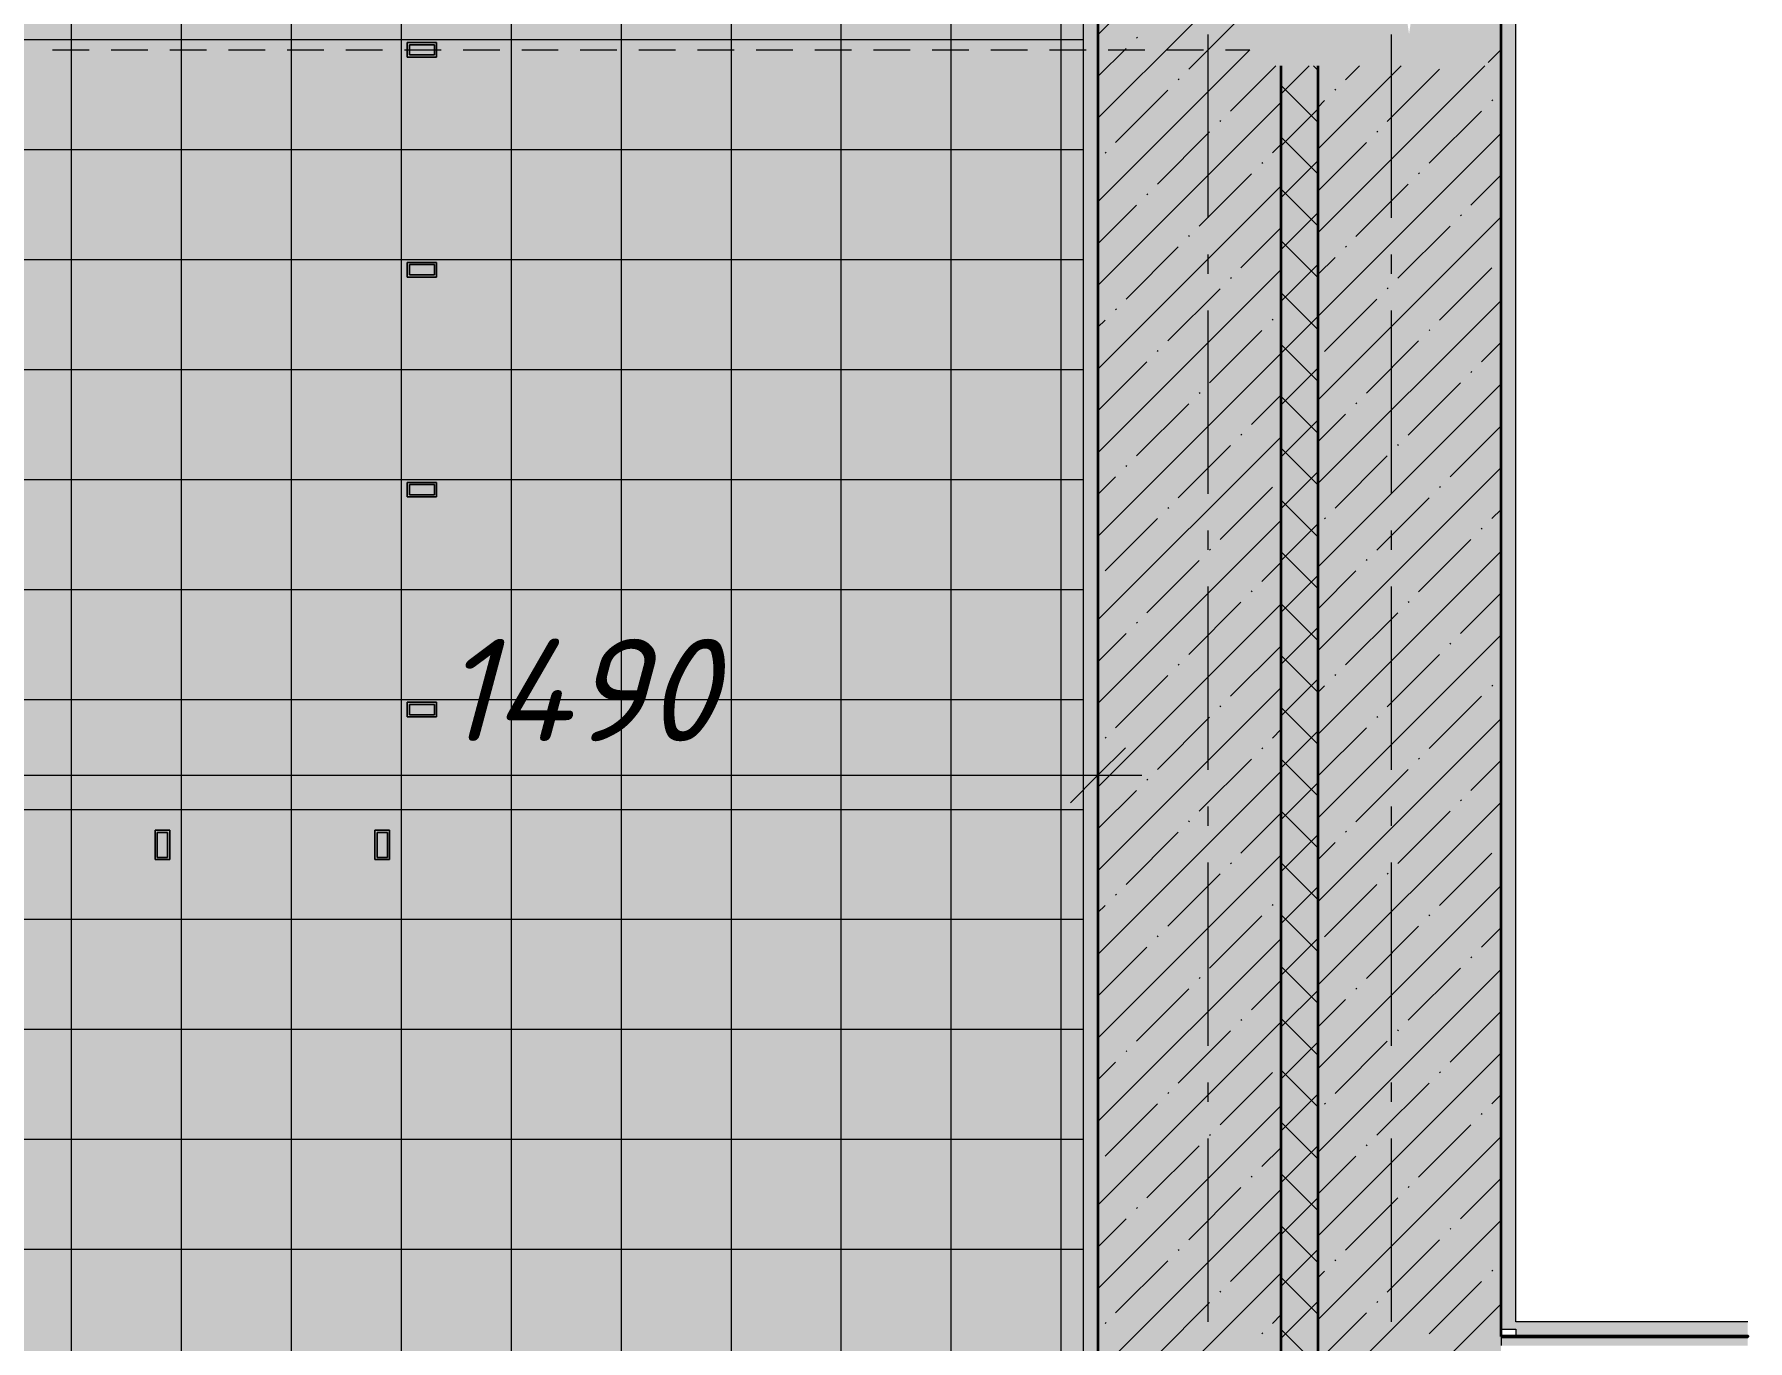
# Model space of a CAD drawing. Header units: millimetres. Extents: x -81576 to 1046824, y -248937 to 691537.
# Drawn here: x -27160 to -22485, y 622457 to 626021 of the extents above; entities that cross this region are included whole.
import ezdxf

# ---------------------------------------------------------------- set-up
doc = ezdxf.new("R2010")
doc.units = ezdxf.units.MM
doc.layers.add('PDF _Геометрия', color=7, linetype='Continuous', true_color=0x1d1d1d)
doc.layers.add('PDF _Сплошная заливка', color=7, linetype='Continuous', true_color=0xffffff)
doc.layers.add('PDF _Текст', color=7, linetype='Continuous')
doc.styles.add('PDF ISOCPEUR Italic', font='isocpeui.ttf')

msp = doc.modelspace()

# ---------------------------------------------------------------- hatches: boundary and pattern name
at = {"layer": 'PDF _Сплошная заливка', "true_color": 0x636466, "transparency": 33554559}
h = msp.add_hatch(color=251, dxfattribs=at)
h.paths.add_polyline_path([(-23408.8, 626021.8), (-23458.8, 626355.4), (-23358.8, 626355.4)], flags=0)
h.paths.add_polyline_path([(-23657.7, 621388.6), (-23157.7, 621388.6), (-23157.7, 629820.8), (-23457.7, 629820.8), (-23457.7, 629508.6), (-23657.7, 629508.6), (-23657.7, 626021.8), (-23192.9, 626021.8), (-23192.9, 625935.1), (-23657.7, 625935.1), (-23657.7, 621487.2)], flags=0)
for points in [[(-23157.7, 622488.6), (-23117.7, 622488.6), (-23117.7, 629820.8), (-23157.7, 629820.8), (-23157.7, 622677.7)], [(-24257.7, 621468.6), (-23757.7, 621468.6), (-23757.7, 625935.1), (-23842.9, 625935.1), (-23842.9, 626021.8), (-23757.7, 626021.8), (-23757.7, 628768.6), (-24257.7, 628768.6), (-24257.7, 621487.2)], [(-24296.5, 622008.6), (-24257.7, 622008.6), (-24257.7, 628728.6), (-24297.7, 628728.6), (-24297.7, 622008.6)], [(-23657.7, 625935.1), (-23192.9, 625935.1), (-23192.9, 626021.8), (-23842.9, 626021.8), (-23842.9, 625935.1), (-23757.7, 625935.1)], [(-23117.7, 622443.6), (-22484.8, 622443.6), (-22484.8, 622468.6), (-23157.7, 622468.6), (-23157.7, 622443.6)]]:
    msp.add_hatch(color=251, dxfattribs=at).paths.add_polyline_path(points)
h = msp.add_hatch(color=251, dxfattribs=at)
h.paths.add_polyline_path([(-23757.7, 621468.6), (-23657.7, 621468.6), (-23657.7, 625935.1), (-23757.7, 625935.1), (-23757.7, 621487.2)], flags=0)
h.paths.add_polyline_path([(-23757.7, 626021.8), (-23657.7, 626021.8), (-23657.7, 629508.6), (-23757.7, 629508.6), (-23757.7, 627439.8)], flags=0)
h = msp.add_hatch(color=251, dxfattribs=at)
h.paths.add_polyline_path([(-27257.7, 622008.6), (-24297.7, 622009.9), (-24297.7, 628728.6), (-27257.7, 628728.6), (-27256.3, 625060.6), (-27217.7, 625058.7), (-27217.7, 624568.6), (-27257.7, 624568.6), (-27257.7, 623294.6)], flags=0)
h.paths.add_polyline_path([(-26824, 623769.4), (-26830, 623769.4), (-26830, 623849.4), (-26790, 623849.4), (-26790, 623769.4), (-26796, 623769.4)], flags=0)
h.paths.add_polyline_path([(-26230, 623769.4), (-26230, 623849.4), (-26190, 623849.4), (-26190, 623769.4), (-26224, 623769.4)], flags=0)
h.paths.add_polyline_path([(-26224, 623775.4), (-26196, 623775.4), (-26196, 623843.4), (-26224, 623843.4), (-26224, 623803.4)], flags=0)
h.paths.add_polyline_path([(-26796, 623775.4), (-26796, 623843.4), (-26824, 623843.4), (-26824, 623775.4)], flags=0)
h.paths.add_polyline_path([(-26135.9, 624158.6), (-26141.9, 624158.6), (-26141.9, 624198.6), (-26061.9, 624198.6), (-26061.9, 624158.6), (-26067.9, 624158.6)], flags=0)
h.paths.add_polyline_path([(-26135.9, 624164.6), (-26067.9, 624164.6), (-26067.9, 624192.6), (-26135.9, 624192.6)], flags=0)
h.paths.add_polyline_path([(-26061.9, 624758.6), (-26141.9, 624758.6), (-26141.9, 624798.6), (-26061.9, 624798.6), (-26061.9, 624764.6)], flags=0)
h.paths.add_polyline_path([(-26067.9, 624764.6), (-26067.9, 624792.6), (-26135.9, 624792.6), (-26135.9, 624764.6), (-26095.9, 624764.6)], flags=0)
h.paths.add_polyline_path([(-26135.9, 625358.6), (-26141.9, 625358.6), (-26141.9, 625398.6), (-26061.9, 625398.6), (-26061.9, 625358.6), (-26067.9, 625358.6)], flags=0)
h.paths.add_polyline_path([(-26067.9, 625364.6), (-26067.9, 625392.6), (-26135.9, 625392.6), (-26135.9, 625364.6), (-26095.9, 625364.6)], flags=0)
h.paths.add_polyline_path([(-26067.9, 625958.6), (-26141.9, 625958.6), (-26141.9, 625998.6), (-26061.9, 625998.6), (-26061.9, 625958.6)], flags=0)
h.paths.add_polyline_path([(-26095.9, 625964.6), (-26067.9, 625964.6), (-26067.9, 625992.6), (-26135.9, 625992.6), (-26135.9, 625964.6)], flags=0)
h.paths.add_polyline_path([(-26061.9, 626558.6), (-26141.9, 626558.6), (-26141.9, 626598.6), (-26061.9, 626598.6), (-26061.9, 626564.6)], flags=0)
h.paths.add_polyline_path([(-26095.9, 626564.6), (-26067.9, 626564.6), (-26067.9, 626592.6), (-26135.9, 626592.6), (-26135.9, 626564.6)], flags=0)
h.paths.add_polyline_path([(-27151.9, 626888.6), (-27157.9, 626888.6), (-27157.9, 626968.6), (-27117.9, 626968.6), (-27117.9, 626888.6), (-27123.9, 626888.6)], flags=0)
h.paths.add_polyline_path([(-26557.9, 626888.6), (-26557.9, 626968.6), (-26517.9, 626968.6), (-26517.9, 626888.6), (-26551.9, 626888.6)], flags=0)
h.paths.add_polyline_path([(-27151.9, 626894.6), (-27123.9, 626894.6), (-27123.9, 626962.6), (-27151.9, 626962.6), (-27151.9, 626922.6)], flags=0)
h.paths.add_polyline_path([(-26551.9, 626894.6), (-26523.9, 626894.6), (-26523.9, 626962.6), (-26551.9, 626962.6), (-26551.9, 626922.6)], flags=0)
h = msp.add_hatch(color=251, dxfattribs=at)
h.paths.add_polyline_path([(-26224, 623769.4), (-26190, 623769.4), (-26190, 623849.4), (-26230, 623849.4), (-26230, 623769.4)], flags=0)
h.paths.add_polyline_path([(-26224, 623775.4), (-26224, 623843.4), (-26196, 623843.4), (-26196, 623775.4)], flags=0)

# ---------------------------------------------------------------- linework, layer by layer
at = {"layer": 'PDF _Геометрия', "color": 7, "lineweight": 15}
for points in [[(-23157.7, 629820.8), (-23157.7, 622488.6), (-23117.7, 622488.6), (-23117.7, 622468.6)], [(-22484.8, 622508.6), (-23117.7, 622508.6), (-23117.7, 629820.8)], [(-23757.7, 625935.1), (-23757.7, 621372.6), (-23657.7, 621372.6), (-23657.7, 625935.1)]]:
    msp.add_lwpolyline(points, dxfattribs=at)
at = {"layer": 'PDF _Геометрия', "color": 7, "lineweight": 35}
for points in [[(-23157.7, 622468.6), (-23157.7, 629820.8)], [(-35157.8, 629508.6), (-35157.8, 628768.6), (-34657.8, 628768.6), (-24257.7, 628768.6), (-24257.7, 621968.6), (-39257.8, 621968.6)], [(-40800.7, 621468.6), (-39257.8, 621468.6), (-24257.7, 621468.6), (-23757.7, 621468.6), (-23757.7, 625935.1)], [(-23657.7, 625935.1), (-23657.7, 621388.6), (-23157.7, 621388.6), (-23157.7, 622068.6)]]:
    msp.add_lwpolyline(points, dxfattribs=at)
at = {"layer": 'PDF _Геометрия', "color": 7, "lineweight": 15}
msp.add_lwpolyline([(-24297.7, 628768.6), (-24297.7, 621968.6), (-24257.7, 621968.6), (-24257.7, 628768.6)], close=True, dxfattribs=at)
at = {"layer": 'PDF _Геометрия', "color": 7, "lineweight": 9}
for points in [[(-27057.7, 622008.6), (-27057.7, 628728.6)], [(-26757.7, 622008.6), (-26757.7, 628728.6)], [(-26457.7, 622008.6), (-26457.7, 628728.6)], [(-26157.7, 622008.6), (-26157.7, 628728.6)], [(-25857.7, 622008.6), (-25857.7, 628728.6)], [(-25557.7, 622008.6), (-25557.7, 628728.6)], [(-25257.7, 622008.6), (-25257.7, 628728.6)], [(-24957.7, 622008.6), (-24957.7, 628728.6)], [(-24657.7, 622008.6), (-24657.7, 628728.6)], [(-24357.7, 622008.6), (-24357.7, 628728.6)], [(-35057.8, 626006.5), (-34457.8, 626006.5), (-33857.8, 626006.5), (-33257.8, 626006.5), (-32657.7, 626006.5), (-32057.7, 626006.5), (-31457.7, 626006.5), (-30857.7, 626006.5), (-30257.7, 626006.5), (-29657.7, 626006.5), (-29057.7, 626006.5), (-28457.7, 626006.5), (-27857.7, 626006.5), (-27257.7, 626006.5), (-24297.7, 626006.5)], [(-23957.7, 626020.2), (-23957.7, 625520.2)], [(-23457.7, 626020.2), (-23457.7, 625520.2)], [(-35057.8, 625706.5), (-34457.8, 625706.5), (-33857.8, 625706.5), (-33257.8, 625706.5), (-32657.7, 625706.5), (-32057.7, 625706.5), (-31457.7, 625706.5), (-30857.7, 625706.5), (-30257.7, 625706.5), (-29657.7, 625706.5), (-29057.7, 625706.5), (-28457.7, 625706.5), (-27857.7, 625706.5), (-27257.7, 625706.5), (-24297.7, 625706.5)], [(-35057.8, 625406.5), (-34457.8, 625406.5), (-33857.8, 625406.5), (-33257.8, 625406.5), (-32657.7, 625406.5), (-32057.7, 625406.5), (-31457.7, 625406.5), (-30857.7, 625406.5), (-30257.7, 625406.5), (-29657.7, 625406.5), (-29057.7, 625406.5), (-28457.7, 625406.5), (-27857.7, 625406.5), (-27257.7, 625406.5), (-24297.7, 625406.5)], [(-23957.7, 625420.2), (-23957.7, 625367.3)], [(-23457.7, 625420.2), (-23457.7, 625367.3)], [(-23957.7, 625267.3), (-23957.7, 624767.3)], [(-23457.7, 625267.3), (-23457.7, 624767.3)], [(-33247.8, 625106.5), (-32657.7, 625106.5), (-32057.7, 625106.5), (-31457.7, 625106.5), (-30857.7, 625106.5), (-30257.7, 625106.5), (-29657.7, 625106.5), (-29057.7, 625106.5), (-28457.7, 625106.5), (-27857.7, 625106.5), (-27257.7, 625106.5), (-24297.7, 625106.5)], [(-27217.7, 624806.5), (-24297.7, 624806.5)], [(-23957.7, 624667.3), (-23957.7, 624614.3)], [(-23457.7, 624667.3), (-23457.7, 624614.3)], [(-27257.7, 624506.5), (-24297.7, 624506.5)], [(-23957.7, 624514.3), (-23957.7, 624014.3)], [(-23457.7, 624514.3), (-23457.7, 624014.3)], [(-28301.3, 624206.5), (-27857.7, 624206.5), (-27257.7, 624206.5), (-24297.7, 624206.5)], [(-24257.7, 624105.3), (-24257.7, 623999.3), (-24257.7, 623879.3)], [(-39377.8, 623999.3), (-35357.8, 623999.3), (-27236.3, 623999.3), (-24137.7, 623999.3)], [(-28161.4, 623906.5), (-27857.7, 623906.5), (-27257.7, 623906.5), (-24297.7, 623906.5)], [(-23957.7, 623914.3), (-23957.7, 623861.4)], [(-23457.7, 623914.3), (-23457.7, 623861.4)], [(-23957.7, 623761.4), (-23957.7, 623261.4)], [(-23457.7, 623761.4), (-23457.7, 623261.4)], [(-28021.5, 623606.5), (-27857.7, 623606.5), (-27257.7, 623606.5), (-24297.7, 623606.5)], [(-27752.6, 623306.5), (-27257.7, 623306.5), (-24297.7, 623306.5)], [(-23957.7, 623161.4), (-23957.7, 623108.5)], [(-23457.7, 623161.4), (-23457.7, 623108.5)], [(-27741.7, 623006.5), (-27257.7, 623006.5), (-24297.7, 623006.5)], [(-23957.7, 623008.5), (-23957.7, 622508.5)], [(-23457.7, 623008.5), (-23457.7, 622508.5)], [(-27601.8, 622706.5), (-27257.7, 622706.5), (-24297.7, 622706.5)], [(-23157.7, 622468.6), (-23157.7, 622443.6)]]:
    msp.add_lwpolyline(points, dxfattribs=at)
at = {"layer": 'PDF _Геометрия', "color": 250, "lineweight": 9, "true_color": 0x2c2c2c}
for points in [[(-24257.7, 626019.8), (-23757.7, 626519.8)], [(-24257.7, 625791.7), (-23757.7, 626291.7)], [(-24009.8, 625925.6), (-23867.3, 626068.1)], [(-24152.4, 626011.1), (-24150, 626013.5)], [(-24257.7, 625905.8), (-24180.9, 625982.6)], [(-24257.7, 625563.6), (-23842.9, 625978.4)], [(-23192.9, 625944.1), (-23157.7, 625979.3)], [(-23895.8, 625811.5), (-23772.2, 625935.1)], [(-23757.7, 625858.3), (-23680.9, 625935.1)], [(-23657.7, 625923), (-23669.8, 625935.1)], [(-23657.7, 625707.4), (-23430.1, 625935.1)], [(-23657.7, 625479.3), (-23202, 625935.1)], [(-23582.1, 625897.1), (-23544.1, 625935.1)], [(-23468.1, 625783), (-23325.5, 625925.6)], [(-24209.4, 625726), (-24066.9, 625868.6)], [(-24038.3, 625897.1), (-24036, 625899.4)], [(-23657.7, 625781.6), (-23757.7, 625881.6)], [(-23610.7, 625868.6), (-23608.3, 625870.9)], [(-24257.7, 625335.5), (-23757.7, 625835.5)], [(-23757.7, 625716.8), (-23657.7, 625816.8)], [(-23657.7, 625821.5), (-23639.2, 625840)], [(-23354.1, 625669), (-23211.5, 625811.5)], [(-23183, 625840), (-23180.6, 625842.4)], [(-23924.3, 625783), (-23921.9, 625785.4)], [(-24095.4, 625611.9), (-23952.8, 625754.5)], [(-23781.7, 625697.5), (-23757.7, 625721.5)], [(-23657.7, 625640.2), (-23757.7, 625740.2)], [(-23657.7, 625251.2), (-23157.7, 625751.2)], [(-23657.7, 625593.4), (-23525.1, 625726)], [(-23496.6, 625754.5), (-23494.2, 625756.9)], [(-24237.9, 625697.5), (-24235.6, 625699.8)], [(-23810.2, 625669), (-23807.9, 625671.3)], [(-23757.7, 625575.4), (-23657.7, 625675.4)], [(-23981.3, 625497.9), (-23838.8, 625640.5)], [(-23382.6, 625640.5), (-23380.2, 625642.8)], [(-23240, 625554.9), (-23157.7, 625637.2)], [(-24257.7, 625107.4), (-23757.7, 625607.4)], [(-24123.9, 625583.4), (-24121.5, 625585.8)], [(-23657.7, 625498.7), (-23757.7, 625598.7)], [(-23553.6, 625469.4), (-23411.1, 625611.9)], [(-24257.7, 625449.6), (-24152.4, 625554.9)], [(-23757.7, 625434), (-23657.7, 625534)], [(-23867.3, 625383.8), (-23757.7, 625493.4)], [(-23657.7, 625023.1), (-23157.7, 625523.1)], [(-23439.6, 625355.3), (-23297, 625497.9)], [(-23268.5, 625526.4), (-23266.1, 625528.8)], [(-24180.9, 625298.3), (-24038.3, 625440.9)], [(-24009.8, 625469.4), (-24007.5, 625471.7)], [(-23657.7, 625357.3), (-23757.7, 625457.3)], [(-23582.1, 625440.9), (-23579.8, 625443.2)], [(-23757.7, 625292.6), (-23657.7, 625392.6)], [(-23657.7, 625365.3), (-23610.7, 625412.4)], [(-24257.7, 624879.3), (-23757.7, 625379.3)], [(-23895.8, 625355.3), (-23893.4, 625357.7)], [(-23325.5, 625241.3), (-23183, 625383.8)], [(-24066.9, 625184.3), (-23924.3, 625326.8)], [(-23657.7, 625215.9), (-23757.7, 625315.9)], [(-23639.2, 625155.7), (-23496.6, 625298.3)], [(-23468.1, 625326.8), (-23465.7, 625329.2)], [(-24209.4, 625269.8), (-24207.1, 625272.2)], [(-23757.7, 625151.2), (-23657.7, 625251.2)], [(-23657.7, 624795), (-23157.7, 625295)], [(-24257.7, 625221.5), (-24237.9, 625241.3)], [(-23952.8, 625070.2), (-23810.2, 625212.8)], [(-23781.7, 625241.3), (-23779.4, 625243.7)], [(-23354.1, 625212.8), (-23351.7, 625215.1)], [(-24095.4, 625155.7), (-24093, 625158.1)], [(-23657.7, 625074.5), (-23757.7, 625174.5)], [(-23525.1, 625041.7), (-23382.6, 625184.3)], [(-23211.5, 625127.2), (-23157.7, 625181)], [(-24257.7, 624651.2), (-23757.7, 625151.2)], [(-24257.7, 624993.4), (-24123.9, 625127.2)], [(-23757.7, 625009.7), (-23657.7, 625109.7)], [(-23657.7, 624566.9), (-23157.7, 625066.9)], [(-23411.1, 624927.6), (-23268.5, 625070.2)], [(-23240, 625098.7), (-23237.6, 625101.1)], [(-23981.3, 625041.7), (-23979, 625044.1)], [(-23838.8, 624956.2), (-23757.7, 625037.2)], [(-23657.7, 624933.1), (-23757.7, 625033.1)], [(-24152.4, 624870.6), (-24009.8, 625013.2)], [(-23657.7, 624909.1), (-23582.1, 624984.7)], [(-23553.6, 625013.2), (-23551.3, 625015.6)], [(-24257.7, 624423.1), (-23757.7, 624923.1)], [(-23867.3, 624927.6), (-23864.9, 624930)], [(-23757.7, 624868.3), (-23657.7, 624968.3)], [(-23297, 624813.6), (-23157.7, 624952.9)], [(-24038.3, 624756.6), (-23895.8, 624899.1)], [(-23657.7, 624791.6), (-23757.7, 624891.6)], [(-23439.6, 624899.1), (-23437.2, 624901.5)], [(-24180.9, 624842.1), (-24178.5, 624844.5)], [(-23657.7, 624338.8), (-23157.7, 624838.8)], [(-23610.7, 624728.1), (-23468.1, 624870.6)], [(-24257.7, 624765.3), (-24209.4, 624813.6)], [(-23924.3, 624642.5), (-23781.7, 624785.1)], [(-23757.7, 624726.9), (-23657.7, 624826.9)], [(-23325.5, 624785.1), (-23323.2, 624787.5)], [(-23657.7, 624650.2), (-23757.7, 624750.2)], [(-23496.6, 624614), (-23354.1, 624756.6)], [(-24257.7, 624195), (-23757.7, 624695)], [(-24237.9, 624557), (-24095.4, 624699.5)], [(-24066.9, 624728.1), (-24064.5, 624730.4)], [(-23639.2, 624699.5), (-23636.8, 624701.9)], [(-23183, 624699.5), (-23157.7, 624724.8)], [(-23757.7, 624585.5), (-23657.7, 624685.5)], [(-23382.6, 624500), (-23240, 624642.5)], [(-23211.5, 624671), (-23209.1, 624673.4)], [(-23952.8, 624614), (-23950.4, 624616.4)], [(-23657.7, 624508.8), (-23757.7, 624608.8)], [(-23657.7, 624110.7), (-23157.7, 624610.7)], [(-24123.9, 624442.9), (-23981.3, 624585.5)], [(-23810.2, 624528.5), (-23757.7, 624581)], [(-23657.7, 624452.9), (-23553.6, 624557)], [(-23525.1, 624585.5), (-23522.8, 624587.9)], [(-23838.8, 624500), (-23836.4, 624502.3)], [(-23757.7, 624444), (-23657.7, 624544)], [(-24257.7, 623966.9), (-23757.7, 624466.9)], [(-24009.8, 624328.9), (-23867.3, 624471.4)], [(-23657.7, 624367.4), (-23757.7, 624467.4)], [(-23411.1, 624471.4), (-23408.7, 624473.8)], [(-23268.5, 624385.9), (-23157.7, 624496.7)], [(-24152.4, 624414.4), (-24150, 624416.8)], [(-23582.1, 624300.4), (-23439.6, 624442.9)], [(-24257.7, 624309.1), (-24180.9, 624385.9)], [(-23757.7, 624302.6), (-23657.7, 624402.6)], [(-23657.7, 623882.6), (-23157.7, 624382.6)], [(-23895.8, 624214.8), (-23757.7, 624352.9)], [(-23657.7, 624225.9), (-23757.7, 624325.9)], [(-23468.1, 624186.3), (-23325.5, 624328.9)], [(-23297, 624357.4), (-23294.7, 624359.8)], [(-24209.4, 624129.3), (-24066.9, 624271.9)], [(-24038.3, 624300.4), (-24036, 624302.7)], [(-23610.7, 624271.9), (-23608.3, 624274.2)], [(-24257.7, 623738.8), (-23757.7, 624238.8)], [(-23757.7, 624161.2), (-23657.7, 624261.2)], [(-23657.7, 624224.8), (-23639.2, 624243.3)], [(-23183, 624243.3), (-23180.6, 624245.7)], [(-23924.3, 624186.3), (-23921.9, 624188.7)], [(-23657.7, 624084.5), (-23757.7, 624184.5)], [(-23354.1, 624072.3), (-23211.5, 624214.8)], [(-24095.4, 624015.2), (-23952.8, 624157.8)], [(-23657.7, 623654.5), (-23157.7, 624154.5)], [(-23657.7, 623996.7), (-23525.1, 624129.3)], [(-23496.6, 624157.8), (-23494.2, 624160.2)], [(-24237.9, 624100.8), (-24235.6, 624103.2)], [(-23781.7, 624100.8), (-23757.7, 624124.8)], [(-23757.7, 624019.8), (-23657.7, 624119.8)], [(-23981.3, 623901.2), (-23838.8, 624043.8)], [(-23810.2, 624072.3), (-23807.9, 624074.6)], [(-23657.7, 623943.1), (-23757.7, 624043.1)], [(-23382.6, 624043.8), (-23380.2, 624046.1)], [(-23240, 623958.2), (-23157.7, 624040.5)], [(-24257.7, 623510.7), (-23757.7, 624010.7)], [(-24123.9, 623986.7), (-24121.5, 623989.1)], [(-23553.6, 623872.7), (-23411.1, 624015.2)], [(-24257.7, 623852.9), (-24152.4, 623958.2)], [(-23757.7, 623878.4), (-23657.7, 623978.4)], [(-23867.3, 623787.2), (-23757.7, 623896.7)], [(-23657.7, 623801.7), (-23757.7, 623901.7)], [(-23657.7, 623426.4), (-23157.7, 623926.4)], [(-23439.6, 623758.6), (-23297, 623901.2)], [(-23268.5, 623929.7), (-23266.1, 623932.1)], [(-24009.8, 623872.7), (-24007.5, 623875.1)], [(-24180.9, 623701.6), (-24038.3, 623844.2)], [(-23757.7, 623736.9), (-23657.7, 623836.9)], [(-23657.7, 623768.6), (-23610.7, 623815.7)], [(-23582.1, 623844.2), (-23579.8, 623846.5)], [(-24257.7, 623282.6), (-23757.7, 623782.6)], [(-23895.8, 623758.6), (-23893.4, 623761)], [(-23657.7, 623660.3), (-23757.7, 623760.3)], [(-23325.5, 623644.6), (-23183, 623787.2)], [(-24066.9, 623587.6), (-23924.3, 623730.1)], [(-23468.1, 623730.1), (-23465.7, 623732.5)], [(-24209.4, 623673.1), (-24207.1, 623675.5)], [(-23757.7, 623595.5), (-23657.7, 623695.5)], [(-23657.7, 623198.3), (-23157.7, 623698.3)], [(-23639.2, 623559.1), (-23496.6, 623701.6)], [(-24257.7, 623624.8), (-24237.9, 623644.6)], [(-23952.8, 623473.5), (-23810.2, 623616.1)], [(-23781.7, 623644.6), (-23779.4, 623647)], [(-23657.7, 623518.8), (-23757.7, 623618.8)], [(-23354.1, 623616.1), (-23351.7, 623618.4)], [(-23525.1, 623445), (-23382.6, 623587.6)], [(-23211.5, 623530.5), (-23157.7, 623584.3)], [(-24257.7, 623054.5), (-23757.7, 623554.5)], [(-24257.7, 623396.7), (-24123.9, 623530.5)], [(-24095.4, 623559.1), (-24093, 623561.4)], [(-23757.7, 623454.1), (-23657.7, 623554.1)], [(-23657.7, 623377.4), (-23757.7, 623477.4)], [(-23411.1, 623331), (-23268.5, 623473.5)], [(-23240, 623502), (-23237.6, 623504.4)], [(-23981.3, 623445), (-23979, 623447.4)], [(-23838.8, 623359.5), (-23757.7, 623440.5)], [(-23657.7, 622970.2), (-23157.7, 623470.2)], [(-24152.4, 623273.9), (-24009.8, 623416.5)], [(-23757.7, 623312.7), (-23657.7, 623412.7)], [(-23657.7, 623312.4), (-23582.1, 623388)], [(-23553.6, 623416.5), (-23551.3, 623418.9)], [(-23867.3, 623331), (-23864.9, 623333.3)], [(-23657.7, 623236), (-23757.7, 623336)], [(-23297, 623216.9), (-23157.7, 623356.2)], [(-24257.7, 622826.4), (-23757.7, 623326.4)], [(-24038.3, 623159.9), (-23895.8, 623302.4)], [(-23439.6, 623302.4), (-23437.2, 623304.8)], [(-24180.9, 623245.4), (-24178.5, 623247.8)], [(-23757.7, 623171.3), (-23657.7, 623271.3)], [(-23657.7, 622742.1), (-23157.7, 623242.1)], [(-23610.7, 623131.4), (-23468.1, 623273.9)], [(-24257.7, 623168.6), (-24209.4, 623216.9)], [(-23657.7, 623094.6), (-23757.7, 623194.6)], [(-23924.3, 623045.8), (-23781.7, 623188.4)], [(-23496.6, 623017.3), (-23354.1, 623159.9)], [(-23325.5, 623188.4), (-23323.2, 623190.8)], [(-24237.9, 622960.3), (-24095.4, 623102.9)], [(-24066.9, 623131.4), (-24064.5, 623133.7)], [(-23757.7, 623029.8), (-23657.7, 623129.8)], [(-23639.2, 623102.9), (-23636.8, 623105.2)], [(-23183, 623102.9), (-23157.7, 623128.1)], [(-24257.7, 622598.3), (-23757.7, 623098.3)], [(-23657.7, 622953.2), (-23757.7, 623053.2)], [(-23211.5, 623074.3), (-23209.1, 623076.7)], [(-23952.8, 623017.3), (-23950.4, 623019.7)], [(-23657.7, 622514), (-23157.7, 623014)], [(-23382.6, 622903.3), (-23240, 623045.8)], [(-24123.9, 622846.2), (-23981.3, 622988.8)], [(-23810.2, 622931.8), (-23757.7, 622984.3)], [(-23757.7, 622888.4), (-23657.7, 622988.4)], [(-23657.7, 622856.2), (-23553.6, 622960.3)], [(-23525.1, 622988.8), (-23522.8, 622991.2)], [(-24257.7, 622370.2), (-23757.7, 622870.2)], [(-24009.8, 622732.2), (-23867.3, 622874.8)], [(-23838.8, 622903.3), (-23836.4, 622905.6)], [(-23657.7, 622811.7), (-23757.7, 622911.7)], [(-23411.1, 622874.8), (-23408.7, 622877.1)], [(-23268.5, 622789.2), (-23157.7, 622900)], [(-24152.4, 622817.7), (-24150, 622820.1)], [(-23757.7, 622747), (-23657.7, 622847)], [(-23582.1, 622703.7), (-23439.6, 622846.2)], [(-24257.7, 622712.4), (-24180.9, 622789.2)], [(-23657.7, 622285.9), (-23157.7, 622785.9)], [(-23895.8, 622618.1), (-23757.7, 622756.2)], [(-23657.7, 622670.3), (-23757.7, 622770.3)], [(-23468.1, 622589.6), (-23325.5, 622732.2)], [(-23297, 622760.7), (-23294.7, 622763.1)], [(-24038.3, 622703.7), (-24036, 622706.1)], [(-23757.7, 622605.6), (-23657.7, 622705.6)], [(-24257.7, 622142.1), (-23757.7, 622642.1)], [(-24209.4, 622532.6), (-24066.9, 622675.2)], [(-23657.7, 622628.1), (-23639.2, 622646.7)], [(-23610.7, 622675.2), (-23608.3, 622677.5)], [(-23183, 622646.7), (-23180.6, 622649)], [(-23924.3, 622589.6), (-23921.9, 622592)], [(-23657.7, 622528.9), (-23757.7, 622628.9)], [(-23354.1, 622475.6), (-23211.5, 622618.1)], [(-24095.4, 622418.6), (-23952.8, 622561.1)], [(-23757.7, 622464.1), (-23657.7, 622564.1)], [(-23657.7, 622057.8), (-23157.7, 622557.8)], [(-23496.6, 622561.1), (-23494.2, 622563.5)], [(-24237.9, 622504.1), (-24235.6, 622506.5)], [(-23781.7, 622504.1), (-23757.7, 622528.1)], [(-23657.7, 622400), (-23525.1, 622532.6)], [(-23810.2, 622475.6), (-23807.9, 622478)], [(-23657.7, 622387.5), (-23757.7, 622487.5)]]:
    msp.add_lwpolyline(points, dxfattribs=at)
at = {"layer": 'PDF _Геометрия', "color": 7, "lineweight": 9}
for points in [[(-26141.9, 625998.6), (-26061.9, 625998.6), (-26061.9, 625958.6), (-26141.9, 625958.6)], [(-26141.9, 625998.6), (-26141.9, 625958.6), (-26061.9, 625958.6), (-26061.9, 625998.6)], [(-26067.9, 625992.6), (-26135.9, 625992.6), (-26135.9, 625964.6), (-26067.9, 625964.6)], [(-26067.9, 625992.6), (-26067.9, 625964.6), (-26135.9, 625964.6), (-26135.9, 625992.6)], [(-26141.9, 625398.6), (-26061.9, 625398.6), (-26061.9, 625358.6), (-26141.9, 625358.6)], [(-26141.9, 625398.6), (-26141.9, 625358.6), (-26061.9, 625358.6), (-26061.9, 625398.6)], [(-26067.9, 625392.6), (-26135.9, 625392.6), (-26135.9, 625364.6), (-26067.9, 625364.6)], [(-26067.9, 625392.6), (-26067.9, 625364.6), (-26135.9, 625364.6), (-26135.9, 625392.6)], [(-26141.9, 624798.6), (-26061.9, 624798.6), (-26061.9, 624758.6), (-26141.9, 624758.6)], [(-26141.9, 624798.6), (-26141.9, 624758.6), (-26061.9, 624758.6), (-26061.9, 624798.6)], [(-26067.9, 624792.6), (-26135.9, 624792.6), (-26135.9, 624764.6), (-26067.9, 624764.6)], [(-26067.9, 624792.6), (-26067.9, 624764.6), (-26135.9, 624764.6), (-26135.9, 624792.6)], [(-26141.9, 624198.6), (-26061.9, 624198.6), (-26061.9, 624158.6), (-26141.9, 624158.6)], [(-26141.9, 624198.6), (-26141.9, 624158.6), (-26061.9, 624158.6), (-26061.9, 624198.6)], [(-26067.9, 624192.6), (-26135.9, 624192.6), (-26135.9, 624164.6), (-26067.9, 624164.6)], [(-26067.9, 624192.6), (-26067.9, 624164.6), (-26135.9, 624164.6), (-26135.9, 624192.6)], [(-26790, 623849.4), (-26790, 623769.4), (-26830, 623769.4), (-26830, 623849.4)], [(-26790, 623849.4), (-26830, 623849.4), (-26830, 623769.4), (-26790, 623769.4)], [(-26190, 623849.4), (-26190, 623769.4), (-26230, 623769.4), (-26230, 623849.4)], [(-26190, 623849.4), (-26230, 623849.4), (-26230, 623769.4), (-26190, 623769.4)], [(-26796, 623775.4), (-26796, 623843.4), (-26824, 623843.4), (-26824, 623775.4)], [(-26796, 623775.4), (-26824, 623775.4), (-26824, 623843.4), (-26796, 623843.4)], [(-26196, 623775.4), (-26196, 623843.4), (-26224, 623843.4), (-26224, 623775.4)], [(-26196, 623775.4), (-26224, 623775.4), (-26224, 623843.4), (-26196, 623843.4)]]:
    msp.add_lwpolyline(points, close=True, dxfattribs=at)
at = {"layer": 'PDF _Геометрия', "color": 8, "lineweight": 9, "true_color": 0x808080}
for points in [[(-27109.8, 625978.4), (-27009.8, 625978.4)], [(-26949.8, 625978.4), (-26849.8, 625978.4)], [(-26789.8, 625978.4), (-26689.8, 625978.4)], [(-26629.8, 625978.4), (-26529.8, 625978.4)], [(-26469.8, 625978.4), (-26369.8, 625978.4)], [(-26309.8, 625978.4), (-26209.8, 625978.4)], [(-26149.8, 625978.4), (-26049.8, 625978.4)], [(-25989.8, 625978.4), (-25889.8, 625978.4)], [(-25829.8, 625978.4), (-25729.8, 625978.4)], [(-25669.8, 625978.4), (-25569.8, 625978.4)], [(-25509.8, 625978.4), (-25409.8, 625978.4)], [(-25349.8, 625978.4), (-25249.8, 625978.4)], [(-25189.8, 625978.4), (-25089.8, 625978.4)], [(-25029.8, 625978.4), (-24929.8, 625978.4)], [(-24869.8, 625978.4), (-24769.8, 625978.4)], [(-24709.8, 625978.4), (-24609.8, 625978.4)], [(-24549.8, 625978.4), (-24449.8, 625978.4)], [(-24389.8, 625978.4), (-24289.8, 625978.4)], [(-24229.8, 625978.4), (-24129.8, 625978.4)], [(-24069.8, 625978.4), (-23969.8, 625978.4)], [(-23909.8, 625978.4), (-23842.9, 625978.4)]]:
    msp.add_lwpolyline(points, dxfattribs=at)
at = {"layer": 'PDF _Геометрия', "color": 7, "lineweight": 20}
msp.add_lwpolyline([(-24182.7, 624074.3), (-24257.7, 623999.3), (-24332.7, 623924.3)], dxfattribs=at)
at = {"layer": 'PDF _Геометрия', "color": 7, "lineweight": 50}
msp.add_lwpolyline([(-23117.7, 622468.6), (-22484.8, 622468.6), (-23117.7, 622468.6), (-23157.7, 622468.6)], dxfattribs=at)
at = {"layer": 'PDF _Сплошная заливка', "lineweight": 35, "transparency": 33554559}
for points in [[(-26061.9, 625958.6), (-26061.9, 625998.6), (-26141.9, 625958.6), (-26141.9, 625998.6)], [(-26067.9, 625964.6), (-26135.9, 625964.6), (-26067.9, 625992.6), (-26135.9, 625992.6)], [(-26061.9, 625358.6), (-26061.9, 625398.6), (-26141.9, 625358.6), (-26141.9, 625398.6)], [(-26067.9, 625364.6), (-26135.9, 625364.6), (-26067.9, 625392.6), (-26135.9, 625392.6)], [(-26061.9, 624758.6), (-26061.9, 624798.6), (-26141.9, 624758.6), (-26141.9, 624798.6)], [(-26067.9, 624764.6), (-26135.9, 624764.6), (-26067.9, 624792.6), (-26135.9, 624792.6)], [(-26061.9, 624158.6), (-26061.9, 624198.6), (-26141.9, 624158.6), (-26141.9, 624198.6)], [(-26067.9, 624164.6), (-26135.9, 624164.6), (-26067.9, 624192.6), (-26135.9, 624192.6)], [(-26830, 623769.4), (-26790, 623769.4), (-26830, 623849.4), (-26790, 623849.4)], [(-26796, 623775.4), (-26824, 623775.4), (-26796, 623843.4), (-26824, 623843.4)], [(-22484.8, 622468.6), (-22484.8, 622508.6), (-23117.7, 622468.6), (-23117.7, 622508.6)]]:
    msp.add_solid(points, dxfattribs=at)

# ---------------------------------------------------------------- texts
at = {"layer": 'PDF _Текст', "insert": (-26048.7, 624232), "char_height": 279.4, "attachment_point": 4, "style": 'PDF ISOCPEUR Italic'}
msp.add_mtext('1490', dxfattribs=at)

doc.saveas('drawing.dxf')
